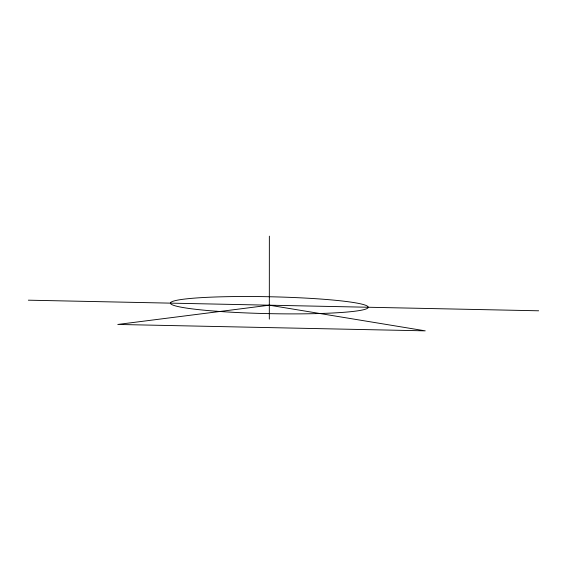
<?xml version="1.0" encoding="UTF-8"?>
<svg xmlns="http://www.w3.org/2000/svg" width="567" height="567" viewBox="0 0 567 567"><rect width="100%" height="100%" fill="white"/><g stroke="black" fill="none" stroke-linecap="round" stroke-linejoin="round"><path stroke-width="0.85" d="M269.318 319.129L269.36 236.155M28.35 300.184L538.65 310.794M269.325 305.195L117.794 324.452L425.236 330.844L269.325 305.195M216.771 311.262A98.927 8.448 1.2 0 0 368.16 307.562A98.927 8.448 1.2 0 0 223.037 296.768A98.927 8.448 1.2 0 0 216.771 311.262"/></g></svg>
